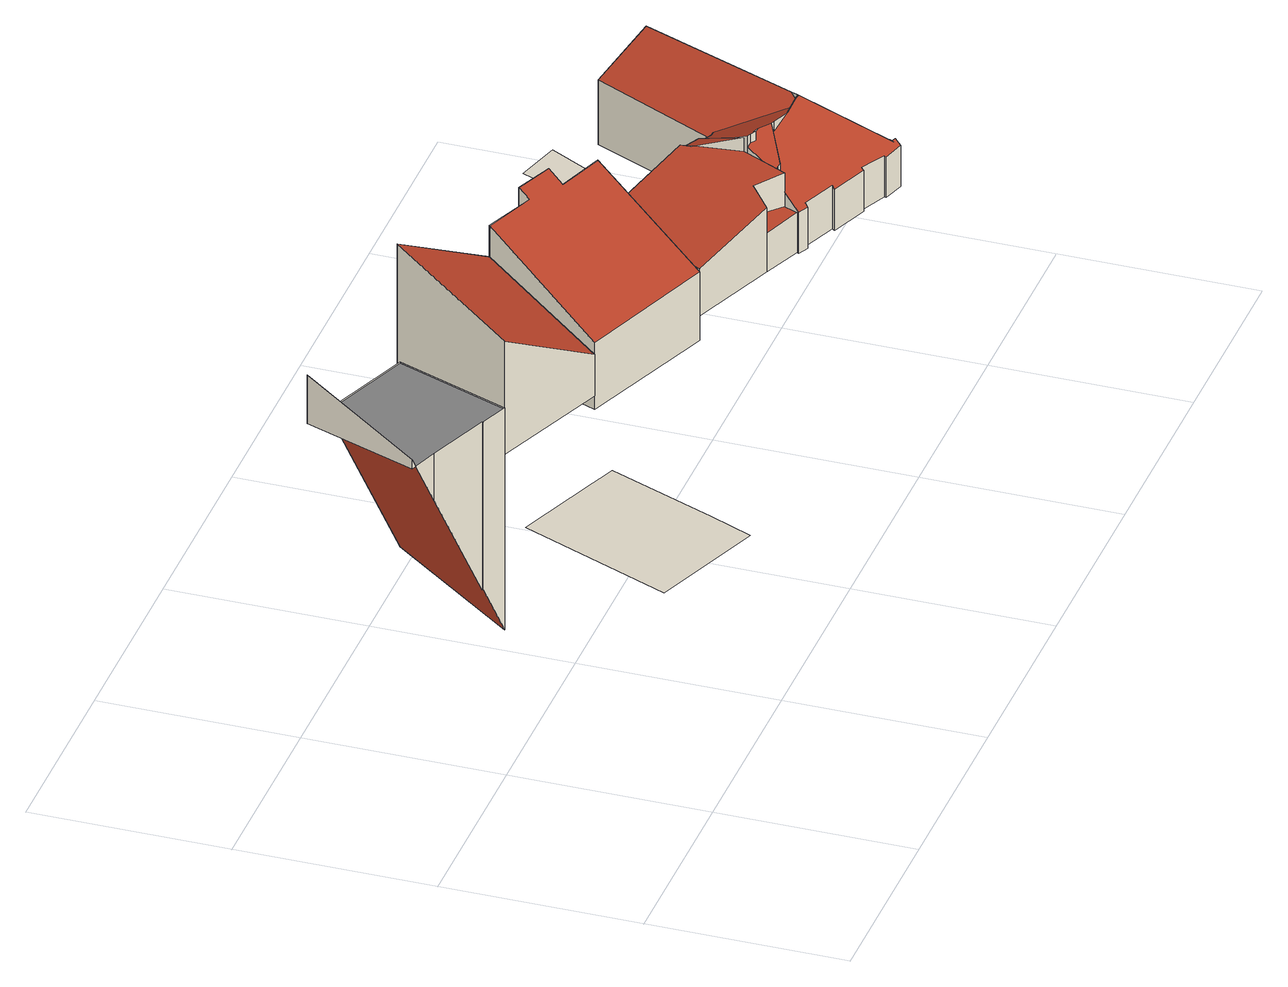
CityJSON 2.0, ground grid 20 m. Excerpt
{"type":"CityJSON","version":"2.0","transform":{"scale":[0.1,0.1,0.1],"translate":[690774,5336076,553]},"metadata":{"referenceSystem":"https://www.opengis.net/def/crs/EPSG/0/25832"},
"CityObjects":{
"building1":{"type":"Building","attributes":{"area_m2":212.73,"max_x":690792.81,"max_y":5336096.5,"min_x":690774.56,"min_y":5336076.5,"rf_extrusion_mode":"skip","rf_force_lod11":false,"rf_h_ground":575.67,"rf_h_pc_98p":0,"rf_h_roof_50p":0,"rf_h_roof_70p":0,"rf_h_roof_max":0,"rf_h_roof_min":0,"rf_is_glass_roof":false,"rf_nodata_frac":0.931,"rf_nodata_r":0,"rf_pc_select":"_HIGHEST_YET_INSUFFICIENT_COVERAGE","rf_pc_year":2026,"rf_pointcloud_unusable":true,"rf_pt_density":6.03,"rf_roof_planes":0,"rf_roof_type":"no planes","rf_success":true,"rf_t_run":0,"source_file":"690_5336.gml"},"geometry":[{"type":"MultiSurface","lod":"0","boundaries":[[[0,1,2,3,4,5,6,7]]]}]},
"building2":{"type":"Building","attributes":{"area_m2":165.88,"max_x":690801.81,"max_y":5336120.5,"min_x":690784.88,"min_y":5336104,"rf_extrusion_mode":"standard","rf_force_lod11":false,"rf_h_ground":577.33,"rf_h_pc_98p":0,"rf_h_roof_50p":578.58,"rf_h_roof_70p":578.83,"rf_h_roof_max":580.17,"rf_h_roof_min":577.28,"rf_is_glass_roof":false,"rf_nodata_frac":0.881,"rf_nodata_r":0,"rf_pc_select":"_HIGHEST_YET_INSUFFICIENT_COVERAGE","rf_pc_year":2026,"rf_pointcloud_unusable":false,"rf_pt_density":40.56,"rf_ridgelines":0,"rf_rmse_lod22":1.99,"rf_roof_planes":2,"rf_roof_type":"slanted","rf_success":true,"rf_t_run":3,"rf_volume_lod22":-1592.68,"source_file":"690_5336.gml"},"children":["building2-1"]},
"building2-1":{"type":"BuildingPart","parents":["building2"],"geometry":[{"type":"MultiSurface","lod":"2.2","boundaries":[[[8,9,10,11,12,13,14]],[[8,15,16,9]],[[17,10,18]],[[9,16,18]],[[19,11,10,17]],[[20,12,21]],[[11,19,21]],[[14,22,15,8]],[[13,23,22,14]],[[12,20,23,13]],[[23,20,21,19,17,18,16,15,22]]],"semantics":{"surfaces":[{"type":"GroundSurface"},{"type":"WallSurface","on_footprint_edge":true},{"type":"RoofSurface","rf_azimuth":120.54,"rf_h_roof_50p":567.95,"rf_h_roof_70p":573.22,"rf_h_roof_max":582.77,"rf_h_roof_min":553.3,"rf_slope":62.45}],"values":[0,1,1,1,1,1,1,1,1,1,2]}}]},
"building3":{"type":"Building","attributes":{"area_m2":167.84,"max_x":690814.25,"max_y":5336116,"min_x":690797.38,"min_y":5336099.5,"rf_extrusion_mode":"standard","rf_force_lod11":false,"rf_h_ground":572.22,"rf_h_pc_98p":0,"rf_h_roof_50p":0,"rf_h_roof_70p":0,"rf_h_roof_max":0,"rf_h_roof_min":0,"rf_is_glass_roof":false,"rf_nodata_frac":0.837,"rf_nodata_r":0,"rf_pc_select":"_HIGHEST_YET_INSUFFICIENT_COVERAGE","rf_pc_year":2026,"rf_pointcloud_unusable":false,"rf_pt_density":43.02,"rf_ridgelines":0,"rf_rmse_lod22":2.53,"rf_roof_planes":7,"rf_roof_type":"slanted","rf_success":true,"rf_t_run":8,"rf_volume_lod22":1870.32,"source_file":"690_5336.gml"},"children":["building3-1"]},
"building3-1":{"type":"BuildingPart","parents":["building3"],"geometry":[{"type":"Solid","lod":"2.2","boundaries":[[[[24,25,26,27]],[[28,25,24,29]],[[29,24,27,30]],[[31,26,25,28]],[[30,27,26,31]],[[30,31,28,29]]]],"semantics":{"surfaces":[{"type":"GroundSurface"},{"type":"WallSurface","on_footprint_edge":true},{"type":"RoofSurface","rf_azimuth":146.51,"rf_h_roof_50p":583.5,"rf_h_roof_70p":585.22,"rf_h_roof_max":590.29,"rf_h_roof_min":577.09,"rf_slope":36.62}],"values":[[0,1,1,1,1,2]]}}]},
"building4":{"type":"Building","attributes":{"area_m2":195.93,"max_x":690828.19,"max_y":5336111,"min_x":690809.56,"min_y":5336094,"rf_extrusion_mode":"standard","rf_force_lod11":false,"rf_h_ground":570.67,"rf_h_pc_98p":0,"rf_h_roof_50p":0,"rf_h_roof_70p":0,"rf_h_roof_max":0,"rf_h_roof_min":0,"rf_is_glass_roof":false,"rf_nodata_frac":0.849,"rf_nodata_r":0,"rf_pc_select":"_HIGHEST_YET_INSUFFICIENT_COVERAGE","rf_pc_year":2026,"rf_pointcloud_unusable":false,"rf_pt_density":30.68,"rf_ridgelines":0,"rf_rmse_lod22":0.878,"rf_roof_planes":7,"rf_roof_type":"slanted","rf_success":true,"rf_t_run":5,"rf_volume_lod22":2200.44,"source_file":"690_5336.gml"},"children":["building4-1"]},
"building4-1":{"type":"BuildingPart","parents":["building4"],"geometry":[{"type":"Solid","lod":"2.2","boundaries":[[[[32,33,34,35,36,37,38,39]],[[40,38,37,41]],[[42,39,38,40]],[[41,37,36,43]],[[43,36,35,44]],[[45,33,32,46]],[[44,35,34,47]],[[47,34,33,45]],[[46,32,39,42]],[[46,42,40,41,43,44,47,45]]]],"semantics":{"surfaces":[{"type":"GroundSurface"},{"type":"WallSurface","on_footprint_edge":true},{"type":"RoofSurface","rf_azimuth":202.44,"rf_h_roof_50p":582.03,"rf_h_roof_70p":583.56,"rf_h_roof_max":586.46,"rf_h_roof_min":578.18,"rf_slope":30.22}],"values":[[0,1,1,1,1,1,1,1,1,2]]}}]},
"building5":{"type":"Building","attributes":{"area_m2":160.98,"max_x":690840.81,"max_y":5336104.5,"min_x":690823.75,"min_y":5336088.5,"rf_extrusion_mode":"standard","rf_force_lod11":false,"rf_h_ground":573.42,"rf_h_pc_98p":0,"rf_h_roof_50p":581.22,"rf_h_roof_70p":581.62,"rf_h_roof_max":582.72,"rf_h_roof_min":577.53,"rf_h_roof_ridge":581.1,"rf_is_glass_roof":false,"rf_nodata_frac":0.554,"rf_nodata_r":0,"rf_pc_select":"_HIGHEST_YET_INSUFFICIENT_COVERAGE","rf_pc_year":2026,"rf_pointcloud_unusable":false,"rf_pt_density":89.28,"rf_ridgelines":1,"rf_rmse_lod22":1.4,"rf_roof_planes":15,"rf_roof_type":"slanted","rf_success":true,"rf_t_run":15,"rf_volume_lod22":1101.95,"source_file":"690_5336.gml"},"children":["building5-1"]},
"building5-1":{"type":"BuildingPart","parents":["building5"],"geometry":[{"type":"Solid","lod":"2.2","boundaries":[[[[48,49,50,51,52,53,54,55]],[[56,54,53,57]],[[58,59,60]],[[61,62,60]],[[63,48,55,61]],[[59,58,49,48,63]],[[64,65,50,49,58]],[[66,67,65,64]],[[68,51,50,65]],[[62,61,55,54,56]],[[57,53,52,69,70]],[[70,69,67,66]],[[69,52,51,68]],[[59,63,61,60]],[[70,66,64,58,60,62,56,57]],[[69,68,65,67]]]],"semantics":{"surfaces":[{"type":"GroundSurface"},{"type":"WallSurface","on_footprint_edge":true},{"type":"WallSurface","on_footprint_edge":false},{"type":"RoofSurface","rf_azimuth":31.37,"rf_h_roof_50p":581.91,"rf_h_roof_70p":582.2,"rf_h_roof_max":582.93,"rf_h_roof_min":581.14,"rf_slope":23.07},{"type":"RoofSurface","rf_azimuth":266.63,"rf_h_roof_50p":580.32,"rf_h_roof_70p":580.9,"rf_h_roof_max":582.93,"rf_h_roof_min":578.52,"rf_slope":12.8},{"type":"RoofSurface","rf_azimuth":276.51,"rf_h_roof_50p":577.75,"rf_h_roof_70p":577.79,"rf_h_roof_max":581.42,"rf_h_roof_min":577.64,"rf_slope":2.55}],"values":[[0,1,2,2,1,1,1,2,1,1,1,2,1,3,4,5]]}}]},
"building6":{"type":"Building","attributes":{"area_m2":28.83,"max_x":690843.75,"max_y":5336116,"min_x":690836.75,"min_y":5336109,"rf_extrusion_mode":"skip","rf_force_lod11":false,"rf_h_ground":575.03,"rf_h_pc_98p":0,"rf_h_roof_50p":0,"rf_h_roof_70p":0,"rf_h_roof_max":0,"rf_h_roof_min":0,"rf_is_glass_roof":false,"rf_nodata_frac":0.947,"rf_nodata_r":0,"rf_pc_select":"_HIGHEST_YET_INSUFFICIENT_COVERAGE","rf_pc_year":2026,"rf_pointcloud_unusable":true,"rf_pt_density":4,"rf_roof_planes":0,"rf_roof_type":"no points","rf_success":true,"rf_t_run":0,"source_file":"690_5336.gml"},"geometry":[{"type":"MultiSurface","lod":"0","boundaries":[[[71,72,73,74,75,76]]]}]},
"building7":{"type":"Building","attributes":{"area_m2":337.88,"max_x":690859.69,"max_y":5336112,"min_x":690836.62,"min_y":5336083,"rf_extrusion_mode":"standard","rf_force_lod11":false,"rf_h_ground":573.42,"rf_h_pc_98p":0,"rf_h_roof_50p":581.62,"rf_h_roof_70p":582.42,"rf_h_roof_max":583.53,"rf_h_roof_min":578.42,"rf_h_roof_ridge":583.7,"rf_is_glass_roof":false,"rf_nodata_frac":0,"rf_nodata_r":0,"rf_pc_select":"PREFERRED_AND_LATEST","rf_pc_year":2026,"rf_pointcloud_unusable":false,"rf_pt_density":1207.11,"rf_ridgelines":9,"rf_rmse_lod22":1.19,"rf_roof_planes":32,"rf_roof_type":"slanted","rf_success":true,"rf_t_run":141,"rf_volume_lod22":2654.8,"source_file":"690_5336.gml"},"children":["building7-1"]},
"building7-1":{"type":"BuildingPart","parents":["building7"],"geometry":[{"type":"Solid","lod":"2.2","boundaries":[[[[77,78,79,80,81,82,83,84,85,86,87,88,89,90,91,92,93,94,48,95,96,97,98,99,100,101,102,103]],[[104,90,89,105]],[[106,100,99,107]],[[108,101,100,106]],[[107,99,98,109]],[[109,98,97,110]],[[111,112,96,95,113]],[[112,111,114]],[[115,88,87,116]],[[116,87,86,117]],[[113,95,48,118]],[[119,92,91,120]],[[120,91,90,104]],[[121,93,92,119]],[[122,121,123,124]],[[125,94,93,121,122]],[[118,48,94,125,126]],[[105,89,88,115]],[[127,84,83,128]],[[117,86,85,129]],[[110,97,96,112]],[[130,131,132]],[[129,85,84,127]],[[128,83,82,131,130]],[[133,134,135,136]],[[137,79,78,138]],[[139,80,79,137]],[[136,135,140,141]],[[142,77,103,143]],[[143,103,102,144]],[[145,81,80,139]],[[144,102,101,108]],[[131,82,81,145]],[[146,147,148]],[[149,150,147,146]],[[126,125,151,152]],[[153,154,155]],[[141,140,155]],[[156,157,154,153]],[[152,151,150,149]],[[124,123,158,159]],[[134,133,160]],[[159,158,157,156]],[[138,78,77,142]],[[157,158,123,121,119,120,104,105,115,116,117,129,127,128,130,132,133,136,141,155,154]],[[134,160,109,110,112,114,140,135]],[[148,156,153,155,140,114,111,113,118,126,152,149,146]],[[156,148,147,150,151,125,122,124,159]],[[138,142,143,144,108,106,107,109,160,133,132,131,145,139,137]]]],"semantics":{"surfaces":[{"type":"GroundSurface"},{"type":"WallSurface","on_footprint_edge":true},{"type":"WallSurface","on_footprint_edge":false},{"type":"RoofSurface","rf_azimuth":200.95,"rf_h_roof_50p":580.28,"rf_h_roof_70p":581.37,"rf_h_roof_max":584.05,"rf_h_roof_min":578.01,"rf_slope":41.63},{"type":"RoofSurface","rf_azimuth":291.25,"rf_h_roof_50p":582.01,"rf_h_roof_70p":582.64,"rf_h_roof_max":583.77,"rf_h_roof_min":580.14,"rf_slope":24.91},{"type":"RoofSurface","rf_azimuth":27.43,"rf_h_roof_50p":582.32,"rf_h_roof_70p":582.79,"rf_h_roof_max":583.93,"rf_h_roof_min":580.58,"rf_slope":27.87},{"type":"RoofSurface","rf_azimuth":243.2,"rf_h_roof_50p":582.56,"rf_h_roof_70p":583.01,"rf_h_roof_max":583.93,"rf_h_roof_min":581.49,"rf_slope":34.32},{"type":"RoofSurface","rf_azimuth":111.39,"rf_h_roof_50p":580.83,"rf_h_roof_70p":581.93,"rf_h_roof_max":583.77,"rf_h_roof_min":577.62,"rf_slope":42.19}],"values":[[0,1,1,1,1,1,1,2,1,1,1,1,1,1,2,1,1,1,1,1,1,2,1,1,2,1,1,2,1,1,1,1,1,2,2,2,2,2,2,2,2,2,2,1,3,4,5,6,7]]}}]}
},
"vertices":[
[6,49,227],[78,22,227],[124,5,227],[143,49,227],[188,160,227],[183,162,227],[163,170,227],[71,205,227],
[205,292,243],[140,317,243],[109,328,243],[152,444,243],[278,396,243],[234,280,243],[205,291,243],[205,292,59],[140,317,191],[109,328,253],[114,326,243],[152,444,296],[278,396,40],[178,434,243],[205,291,59],[234,280,0],
[355,233,192],[234,280,192],[279,399,192],[403,351,192],[234,280,316],[355,233,237],[403,351,291],[279,399,371],
[497,178,177],[355,233,177],[403,351,177],[457,330,177],[461,342,177],[501,326,177],[494,310,177],[542,292,177],[494,310,323],[501,326,333],[542,292,324],[461,342,333],[457,330,325],[355,233,250],[497,178,252],[403,351,325],
[668,236,204],[650,186,204],[633,141,204],[627,127,204],[587,143,204],[497,178,204],[539,286,204],[643,246,204],[539,286,265],[497,178,255],[650,186,289],[650,186,304],[644,232,289],[643,246,284],[643,246,288],[668,236,282],[633,141,285],[633,141,248],[610,164,280],[610,164,247],[627,127,248],[587,143,246],[587,143,274],
[666,329,220],[698,388,220],[651,401,220],[628,345,220],[627,343,220],[658,332,220],
[816,218,204],[799,175,204],[801,175,204],[766,87,204],[770,85,204],[766,78,204],[764,72,204],[742,79,204],[742,81,204],[714,94,204],[713,91,204],[674,106,204],[675,109,204],[639,123,204],[637,120,204],[626,125,204],[637,152,204],[648,182,204],[685,229,204],[685,230,204],[743,359,204],[800,331,204],[855,305,204],[857,304,204],[855,299,204],[847,302,204],[814,219,204],[639,123,252],[675,109,252],[857,304,247],[855,305,249],[855,299,247],[800,331,305],[743,359,275],[685,230,276],[685,230,272],[685,229,277],[692,230,275],[674,106,249],[713,91,249],[714,94,251],[668,236,278],[626,125,249],[637,120,249],[637,152,275],[637,152,280],[643,151,276],[643,151,283],[648,182,296],[648,182,308],[742,79,248],[764,72,249],[742,81,249],[766,78,254],[766,78,249],[761,80,254],[726,160,310],[726,160,302],[726,159,302],[726,159,309],[801,175,252],[799,175,254],[766,87,252],[723,160,300],[723,160,309],[816,218,254],[814,219,256],[847,302,256],[770,85,249],[660,180,306],[660,180,303],[666,178,306],[656,177,309],[656,177,299],[652,181,298],[652,181,307],[677,166,309],[677,166,299],[701,162,304],[675,168,308],[675,168,301],[646,150,276],[646,150,285],[736,169,305]
]}
